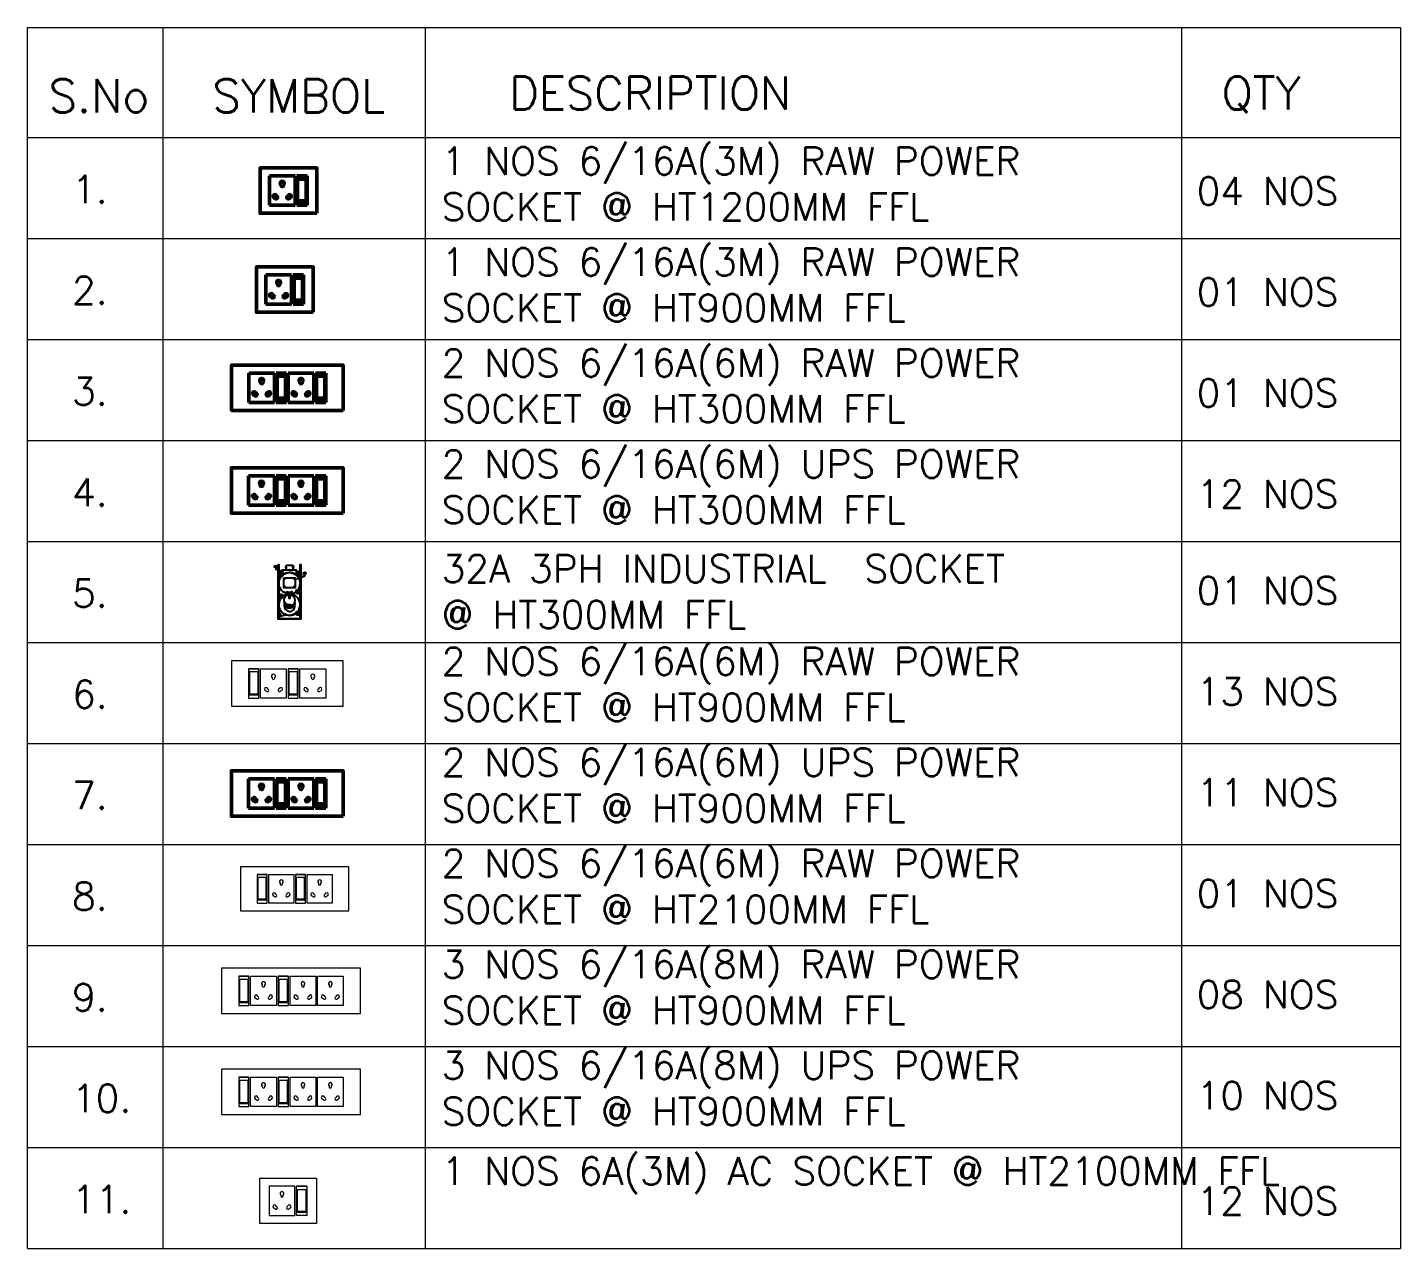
# Model space of a CAD drawing. Extents: x 3550807 to 4078732, y -628171 to -515859.
# Drawn here: x 3622742 to 3629554, y -628171 to -622110 of the extents above; entities that cross this region are included whole.
import ezdxf

# ---------------------------------------------------------------- set-up
doc = ezdxf.new("R2010")
doc.units = 0
doc.header["$LTSCALE"] = 6
doc.header["$MEASUREMENT"] = 0
doc.linetypes.add('ACAD_ISO04W100', pattern=[30, 24, -3, 0, -3])
doc.linetypes.add('CONTINU', pattern=[0])
for name, color, linetype, lineweight in [('axes', 40, 'ACAD_ISO04W100', 25), ('ELE 32A 3PH INDUSTRIAL SOCKET', 1, 'CONTINUOUS', 20), ('ELE-1 NO 6-16A RAW POWER SOCKET', 1, 'CONTINUOUS', 0), ('ELE-2NOS OF 6-16 RAW POWER SOCKET', 1, 'CONTINUOUS', 20), ('ELE-3NOS 6-16A POWER SOCKET', 5, 'CONTINUOUS', 25), ('ELE. 2N0S OF 6-16 UPS SOCKETS', 191, 'CONTINUOUS', 15)]:
    doc.layers.add(name, color=color, linetype=linetype, lineweight=lineweight)
doc.layers.add('ELE-6A AC SOCKET', color=7, linetype='CONTINUOUS', true_color=0x00ceb6)
doc.layers.add('ELE-8M 6-16A UPS SOCKET', color=223, linetype='CONTINUOUS')
doc.layers.add('ELE-LIGHTING WIRRING', color=7, linetype='CONTINUOUS')
doc.styles.add('ROMANS', font='romans.shx')

# ---------------------------------------------------------------- blocks, each defined once
blk = doc.blocks.new('6-16A RAW POWER SOCKET 3M')
at = {"layer": 'ELE-1 NO 6-16A RAW POWER SOCKET', "lineweight": 50}
for p, q in [((0, 57.9), (72.3, 57.9)), ((0, 57.9), (72.3, 57.9)), ((0, 32.7), (0, 57.9)), ((0, 57.9), (0, 32.7)), ((7.9, 55.8), (64.4, 55.8)), ((7.9, 34.8), (7.9, 55.8)), ((64.4, 34.8), (7.9, 34.8)), ((61.9, 55.8), (61.9, 34.8)), ((64.4, 55.8), (64.4, 34.8)), ((72.3, 57.9), (72.3, 32.7)), ((72.3, 32.7), (0, 32.7)), ((0, 28.5), (0, -34.8)), ((72.3, 28.5), (0, 28.5)), ((72.3, -34.8), (72.3, 28.5)), ((0, -34.8), (72.3, -34.8))]:
    blk.add_line(p, q, dxfattribs=at)
blk.add_lwpolyline([(92, 82.1), (92, -57.5), (-19.7, -57.5), (-19.7, 82.1)], close=True, dxfattribs=at)
for centre, radius, start, end in [((18.3, -3.1), 4.93, 37.1584, 322.8416), ((23.3, -3.1), 3.14, 251.4031, 108.5969), ((50.3, 14.9), 4.24, 357.49, 264.7311), ((53.2, 11.6), 3.43, 194.9049, 67.3162), ((50.3, -21.2), 4.24, 95.2689, 2.51), ((53.2, -17.8), 3.43, 292.6838, 165.0951)]:
    blk.add_arc(centre, radius, start, end, dxfattribs=at)
blk = doc.blocks.new('6 MODULES RAW POWER')
at = {"layer": 'ELE-2NOS OF 6-16 RAW POWER SOCKET', "color": 1, "ltscale": 300}
for p, q in [((-6.1, 92), (-6.1, 19.7)), ((-6.1, 92), (-6.1, 19.7)), ((19.1, 92), (-6.1, 92)), ((-6.1, 92), (19.1, 92)), ((-4, 84.2), (-4, 27.6)), ((17, 84.2), (-4, 84.2)), ((17, 27.6), (17, 84.2)), ((19.1, 19.7), (19.1, 92)), ((23.3, 92), (86.6, 92)), ((23.3, 19.7), (23.3, 92)), ((86.6, 92), (86.6, 19.7)), ((90.8, 92), (90.8, 19.7)), ((90.8, 92), (90.8, 19.7)), ((116, 92), (90.8, 92)), ((90.8, 92), (116, 92)), ((92.9, 84.2), (92.9, 27.6)), ((113.9, 84.2), (92.9, 84.2)), ((113.9, 27.6), (113.9, 84.2)), ((116, 19.7), (116, 92)), ((120.2, 19.7), (120.2, 92)), ((120.2, 92), (183.6, 92)), ((183.6, 92), (183.6, 19.7)), ((-6.1, 19.7), (19.1, 19.7)), ((-4, 30.1), (17, 30.1)), ((-4, 27.6), (17, 27.6)), ((86.6, 19.7), (23.3, 19.7)), ((90.8, 19.7), (116, 19.7)), ((92.9, 30.1), (113.9, 30.1)), ((92.9, 27.6), (113.9, 27.6)), ((183.6, 19.7), (120.2, 19.7))]:
    blk.add_line(p, q, dxfattribs=at)
blk.add_lwpolyline([(-48.5, 0), (226, 0), (226, 111.7), (-48.5, 111.7)], close=True, dxfattribs=at)
for centre, radius, start, end in [((55, 73.7), 4.93, 307.1584, 232.8416), ((55, 68.8), 3.14, 161.4031, 18.5969), ((151.9, 73.7), 4.93, 307.1584, 232.8416), ((151.9, 68.8), 3.14, 161.4031, 18.5969), ((36.9, 41.8), 4.25, 5.2689, 272.51), ((40.3, 38.8), 3.43, 202.6838, 75.0951), ((69.7, 38.8), 3.43, 104.9049, 337.3162), ((73, 41.8), 4.25, 267.49, 174.7311), ((133.8, 41.8), 4.25, 5.2689, 272.51), ((137.2, 38.8), 3.43, 202.6838, 75.0951), ((166.6, 38.8), 3.43, 104.9049, 337.3162), ((169.9, 41.8), 4.25, 267.49, 174.7311)]:
    blk.add_arc(centre, radius, start, end, dxfattribs=at)
blk = doc.blocks.new('6MODULE-UPS')
at = {"layer": 'ELE. 2N0S OF 6-16 UPS SOCKETS', "color": 223, "lineweight": 50}
for p, q in [((-5.7, 91.9), (-5.7, 19.7)), ((-5.7, 91.9), (-5.7, 19.7)), ((19.4, 91.9), (-5.7, 91.9)), ((-5.7, 91.9), (19.4, 91.9)), ((-3.6, 84), (-3.6, 27.6)), ((17.3, 84), (-3.6, 84)), ((17.3, 27.6), (17.3, 84)), ((19.4, 19.7), (19.4, 91.9)), ((23.6, 91.9), (86.9, 91.9)), ((23.6, 19.7), (23.6, 91.9)), ((86.9, 91.9), (86.9, 19.7)), ((91.1, 91.9), (91.1, 19.7)), ((91.1, 91.9), (91.1, 19.7)), ((116.2, 91.9), (91.1, 91.9)), ((91.1, 91.9), (116.2, 91.9)), ((93.2, 84), (93.2, 27.6)), ((114.1, 84), (93.2, 84)), ((114.1, 27.6), (114.1, 84)), ((116.2, 19.7), (116.2, 91.9)), ((120.4, 19.7), (120.4, 91.9)), ((120.4, 91.9), (183.6, 91.9)), ((183.6, 91.9), (183.6, 19.7)), ((-5.7, 19.7), (19.4, 19.7)), ((-3.6, 30.1), (17.3, 30.1)), ((-3.6, 27.6), (17.3, 27.6)), ((86.9, 19.7), (23.6, 19.7)), ((91.1, 19.7), (116.2, 19.7)), ((93.2, 30.1), (114.1, 30.1)), ((93.2, 27.6), (114.1, 27.6)), ((183.6, 19.7), (120.4, 19.7))]:
    blk.add_line(p, q, dxfattribs=at)
blk.add_lwpolyline([(-48.1, 0), (226, 0), (226, 111.6), (-48.1, 111.6)], close=True, dxfattribs=at)
for centre, radius, start, end in [((55.3, 73.6), 4.92, 307.1584, 232.8416), ((55.3, 68.7), 3.14, 161.4031, 18.5969), ((152, 73.6), 4.92, 307.1584, 232.8416), ((152, 68.7), 3.14, 161.4031, 18.5969), ((37.2, 41.7), 4.24, 5.2689, 272.51), ((40.6, 38.8), 3.42, 202.6838, 75.0951), ((69.9, 38.8), 3.42, 104.9049, 337.3162), ((73.3, 41.7), 4.24, 267.49, 174.7311), ((134, 41.7), 4.24, 5.2689, 272.51), ((137.3, 38.8), 3.42, 202.6838, 75.0951), ((166.7, 38.8), 3.42, 104.9049, 337.3162), ((170, 41.7), 4.24, 267.49, 174.7311)]:
    blk.add_arc(centre, radius, start, end, dxfattribs=at)
blk = doc.blocks.new('543WYH')
at = {"layer": 'ELE-2NOS OF 6-16 RAW POWER SOCKET', "color": 30, "linetype": 'ByBlock'}
for p, q in [((-123.5, -57), (-123.5, -90.8)), ((-26.5, -57), (-123.5, -57)), ((-26.5, -57), (-123.5, -57)), ((-113, -59.8), (-113, -88)), ((-37, -59.8), (-113, -59.8)), ((-113, -88), (-37, -88)), ((-109.6, -59.8), (-109.6, -88)), ((-37, -88), (-37, -59.8)), ((-26.5, -57), (-26.5, -90.8)), ((-26.5, -90.8), (-26.5, -57)), ((-123.5, -90.8), (-26.5, -90.8)), ((-123.5, -96.4), (-26.5, -96.4)), ((-123.5, -181.4), (-123.5, -96.4)), ((-26.5, -96.4), (-26.5, -181.4)), ((-26.5, -181.4), (-123.5, -181.4)), ((-123.5, -187.1), (-123.5, -220.9)), ((-26.5, -187.1), (-123.5, -187.1)), ((-26.5, -187.1), (-123.5, -187.1)), ((-123.5, -220.9), (-26.5, -220.9)), ((-123.5, -311.5), (-123.5, -226.5)), ((-123.5, -226.5), (-26.5, -226.5)), ((-113, -189.9), (-113, -218)), ((-37, -189.9), (-113, -189.9)), ((-113, -218), (-37, -218)), ((-109.6, -189.9), (-109.6, -218)), ((-37, -218), (-37, -189.9)), ((-26.5, -187.1), (-26.5, -220.9)), ((-26.5, -220.9), (-26.5, -187.1)), ((-26.5, -226.5), (-26.5, -311.5)), ((-26.5, -311.5), (-123.5, -311.5)), ((-123.5, -402.2), (-123.5, -317.1)), ((-123.5, -317.1), (-26.5, -317.1)), ((-26.5, -317.1), (-26.5, -402.2)), ((-26.5, -402.2), (-123.5, -402.2))]:
    blk.add_line(p, q, dxfattribs=at)
blk.add_lwpolyline([(-150, 0), (-150, -459.1), (0, -459.1), (0, 0)], close=True, dxfattribs=at)
for centre, radius, start, end in [((-97.9, -119.2), 4.6, 112.6838, 345.0951), ((-93.9, -114.7), 5.7, 275.2689, 182.51), ((-57.7, -138.9), 4.22, 71.4031, 288.5969), ((-51, -138.9), 6.62, 217.1584, 142.8416), ((-97.9, -158.6), 4.6, 14.9049, 247.3162), ((-93.9, -163.1), 5.7, 177.49, 84.7311), ((-97.9, -249.3), 4.6, 112.6838, 345.0951), ((-93.9, -244.8), 5.7, 275.2689, 182.51), ((-57.7, -269), 4.22, 71.4031, 288.5969), ((-51, -269), 6.62, 217.1584, 142.8416), ((-97.9, -288.7), 4.6, 14.9049, 247.3162), ((-93.9, -293.2), 5.7, 177.49, 84.7311), ((-97.9, -339.9), 4.6, 112.6838, 345.0951), ((-93.9, -335.4), 5.7, 275.2689, 182.51), ((-57.7, -359.7), 4.22, 71.4031, 288.5969), ((-51, -359.7), 6.62, 217.1584, 142.8416), ((-97.9, -379.4), 4.6, 14.9049, 247.3162), ((-93.9, -383.9), 5.7, 177.49, 84.7311)]:
    blk.add_arc(centre, radius, start, end, dxfattribs=at)
blk = doc.blocks.new('543E')
at = {"layer": 'ELE. 2N0S OF 6-16 UPS SOCKETS', "color": 72, "linetype": 'ByBlock'}
for p, q in [((-123.5, -57), (-123.5, -90.8)), ((-26.5, -57), (-123.5, -57)), ((-26.5, -57), (-123.5, -57)), ((-113, -59.8), (-113, -88)), ((-37, -59.8), (-113, -59.8)), ((-113, -88), (-37, -88)), ((-109.6, -59.8), (-109.6, -88)), ((-37, -88), (-37, -59.8)), ((-26.5, -57), (-26.5, -90.8)), ((-26.5, -90.8), (-26.5, -57)), ((-123.5, -90.8), (-26.5, -90.8)), ((-123.5, -96.4), (-26.5, -96.4)), ((-123.5, -181.4), (-123.5, -96.4)), ((-26.5, -96.4), (-26.5, -181.4)), ((-26.5, -181.4), (-123.5, -181.4)), ((-123.5, -187.1), (-123.5, -220.9)), ((-26.5, -187.1), (-123.5, -187.1)), ((-26.5, -187.1), (-123.5, -187.1)), ((-123.5, -220.9), (-26.5, -220.9)), ((-123.5, -311.5), (-123.5, -226.5)), ((-123.5, -226.5), (-26.5, -226.5)), ((-113, -189.9), (-113, -218)), ((-37, -189.9), (-113, -189.9)), ((-113, -218), (-37, -218)), ((-109.6, -189.9), (-109.6, -218)), ((-37, -218), (-37, -189.9)), ((-26.5, -187.1), (-26.5, -220.9)), ((-26.5, -220.9), (-26.5, -187.1)), ((-26.5, -226.5), (-26.5, -311.5)), ((-26.5, -311.5), (-123.5, -311.5)), ((-123.5, -402.2), (-123.5, -317.1)), ((-123.5, -317.1), (-26.5, -317.1)), ((-26.5, -317.1), (-26.5, -402.2)), ((-26.5, -402.2), (-123.5, -402.2))]:
    blk.add_line(p, q, dxfattribs=at)
blk.add_lwpolyline([(-150, 0), (-150, -459.1), (0, -459.1), (0, 0)], close=True, dxfattribs=at)
for centre, radius, start, end in [((-97.9, -119.2), 4.6, 112.6838, 345.0951), ((-93.9, -114.7), 5.7, 275.2689, 182.51), ((-57.7, -138.9), 4.22, 71.4031, 288.5969), ((-51, -138.9), 6.62, 217.1584, 142.8416), ((-97.9, -158.6), 4.6, 14.9049, 247.3162), ((-93.9, -163.1), 5.7, 177.49, 84.7311), ((-97.9, -249.3), 4.6, 112.6838, 345.0951), ((-93.9, -244.8), 5.7, 275.2689, 182.51), ((-57.7, -269), 4.22, 71.4031, 288.5969), ((-51, -269), 6.62, 217.1584, 142.8416), ((-97.9, -288.7), 4.6, 14.9049, 247.3162), ((-93.9, -293.2), 5.7, 177.49, 84.7311), ((-97.9, -339.9), 4.6, 112.6838, 345.0951), ((-93.9, -335.4), 5.7, 275.2689, 182.51), ((-57.7, -359.7), 4.22, 71.4031, 288.5969), ((-51, -359.7), 6.62, 217.1584, 142.8416), ((-97.9, -379.4), 4.6, 14.9049, 247.3162), ((-93.9, -383.9), 5.7, 177.49, 84.7311)]:
    blk.add_arc(centre, radius, start, end, dxfattribs=at)
blk = doc.blocks.new('RTUH 6U')
at = {"layer": 'ELE-2NOS OF 6-16 RAW POWER SOCKET', "color": 30, "ltscale": 300}
for p, q in [((-311.5, -26.5), (-226.5, -26.5)), ((-311.5, -123.5), (-311.5, -26.5)), ((-226.5, -26.5), (-226.5, -123.5)), ((-187.1, -26.5), (-220.9, -26.5)), ((-220.9, -26.5), (-220.9, -123.5)), ((-189.9, -37), (-218, -37)), ((-218, -37), (-218, -113)), ((-189.9, -40.4), (-218, -40.4)), ((-189.9, -113), (-189.9, -37)), ((-187.1, -123.5), (-187.1, -26.5)), ((-187.1, -123.5), (-187.1, -26.5)), ((-181.4, -123.5), (-181.4, -26.5)), ((-181.4, -26.5), (-96.4, -26.5)), ((-96.4, -26.5), (-96.4, -123.5)), ((-57, -26.5), (-90.8, -26.5)), ((-90.8, -26.5), (-90.8, -123.5)), ((-59.8, -37), (-88, -37)), ((-88, -37), (-88, -113)), ((-59.8, -40.4), (-88, -40.4)), ((-59.8, -113), (-59.8, -37)), ((-57, -123.5), (-57, -26.5)), ((-57, -123.5), (-57, -26.5)), ((-226.5, -123.5), (-311.5, -123.5)), ((-187.1, -123.5), (-220.9, -123.5)), ((-220.9, -123.5), (-187.1, -123.5)), ((-218, -113), (-189.9, -113)), ((-96.4, -123.5), (-181.4, -123.5)), ((-57, -123.5), (-90.8, -123.5)), ((-90.8, -123.5), (-57, -123.5)), ((-88, -113), (-59.8, -113))]:
    blk.add_line(p, q, dxfattribs=at)
blk.add_lwpolyline([(0, 0), (-368.5, 0), (-368.5, -150), (0, -150)], close=True, dxfattribs=at)
for centre, radius, start, end in [((-293.2, -56.1), 5.7, 87.49, 354.7311), ((-288.7, -52.1), 4.6, 284.9049, 157.3162), ((-269, -92.3), 4.22, 341.4031, 198.5969), ((-249.3, -52.1), 4.6, 22.6838, 255.0951), ((-244.8, -56.1), 5.7, 185.2689, 92.51), ((-163.1, -56.1), 5.7, 87.49, 354.7311), ((-158.6, -52.1), 4.6, 284.9049, 157.3162), ((-138.9, -92.3), 4.22, 341.4031, 198.5969), ((-119.2, -52.1), 4.6, 22.6838, 255.0951), ((-114.7, -56.1), 5.7, 185.2689, 92.51), ((-269, -99), 6.62, 127.1584, 52.8416), ((-138.9, -99), 6.62, 127.1584, 52.8416)]:
    blk.add_arc(centre, radius, start, end, dxfattribs=at)
blk = doc.blocks.new('5Y3AQY')
at = {"layer": 'ELE. 2N0S OF 6-16 UPS SOCKETS', "color": 72, "lineweight": 50}
for p, q in [((-311.5, -26.5), (-277.7, -26.5)), ((-311.5, -123.5), (-311.5, -26.5)), ((-311.5, -123.5), (-311.5, -26.5)), ((-308.7, -37), (-280.5, -37)), ((-308.7, -113), (-308.7, -37)), ((-308.7, -40.4), (-280.5, -40.4)), ((-280.5, -37), (-280.5, -113)), ((-277.7, -26.5), (-277.7, -123.5)), ((-272.1, -26.5), (-272.1, -123.5)), ((-187.1, -26.5), (-272.1, -26.5)), ((-187.1, -123.5), (-187.1, -26.5)), ((-181.4, -26.5), (-147.6, -26.5)), ((-181.4, -123.5), (-181.4, -26.5)), ((-181.4, -123.5), (-181.4, -26.5)), ((-178.6, -37), (-150.4, -37)), ((-178.6, -113), (-178.6, -37)), ((-178.6, -40.4), (-150.4, -40.4)), ((-150.4, -37), (-150.4, -113)), ((-147.6, -26.5), (-147.6, -123.5)), ((-57, -26.5), (-142, -26.5)), ((-142, -26.5), (-142, -123.5)), ((-57, -123.5), (-57, -26.5)), ((-311.5, -123.5), (-277.7, -123.5)), ((-277.7, -123.5), (-311.5, -123.5)), ((-280.5, -113), (-308.7, -113)), ((-272.1, -123.5), (-187.1, -123.5)), ((-181.4, -123.5), (-147.6, -123.5)), ((-147.6, -123.5), (-181.4, -123.5)), ((-150.4, -113), (-178.6, -113)), ((-142, -123.5), (-57, -123.5))]:
    blk.add_line(p, q, dxfattribs=at)
blk.add_lwpolyline([(-368.5, 0), (0, 0), (0, -150), (-368.5, -150)], close=True, dxfattribs=at)
for centre, radius, start, end in [((-253.8, -56.1), 5.7, 87.49, 354.7311), ((-249.3, -52.1), 4.6, 284.9049, 157.3162), ((-229.6, -92.3), 4.22, 341.4031, 198.5969), ((-209.8, -52.1), 4.6, 22.6838, 255.0951), ((-205.3, -56.1), 5.7, 185.2689, 92.51), ((-123.7, -56.1), 5.7, 87.49, 354.7311), ((-119.2, -52.1), 4.6, 284.9049, 157.3162), ((-99.5, -92.3), 4.22, 341.4031, 198.5969), ((-79.7, -52.1), 4.6, 22.6838, 255.0951), ((-75.2, -56.1), 5.7, 185.2689, 92.51), ((-229.6, -99), 6.62, 127.1584, 52.8416), ((-99.5, -99), 6.62, 127.1584, 52.8416)]:
    blk.add_arc(centre, radius, start, end, dxfattribs=at)
blk = doc.blocks.new('4SWUEH')
at = {"layer": 'ELE-1 NO 6-16A RAW POWER SOCKET', "color": 30, "lineweight": 50}
for p, q in [((-155, -26.5), (-121.2, -26.5)), ((-155, -123.5), (-155, -26.5)), ((-155, -123.5), (-155, -26.5)), ((-152.2, -37), (-124, -37)), ((-152.2, -113), (-152.2, -37)), ((-152.2, -40.4), (-124, -40.4)), ((-124, -37), (-124, -113)), ((-121.2, -26.5), (-121.2, -123.5)), ((-115.5, -26.5), (-115.5, -123.5)), ((-30.5, -26.5), (-115.5, -26.5)), ((-30.5, -123.5), (-30.5, -26.5)), ((-155, -123.5), (-121.2, -123.5)), ((-121.2, -123.5), (-155, -123.5)), ((-124, -113), (-152.2, -113)), ((-115.5, -123.5), (-30.5, -123.5))]:
    blk.add_line(p, q, dxfattribs=at)
blk.add_lwpolyline([(-187.5, 0), (0, 0), (0, -150), (-187.5, -150)], close=True, dxfattribs=at)
for centre, radius, start, end in [((-97.3, -56.1), 5.7, 87.49, 354.7311), ((-92.8, -52.1), 4.6, 284.9049, 157.3162), ((-73, -92.3), 4.22, 341.4031, 198.5969), ((-53.3, -52.1), 4.6, 22.6838, 255.0951), ((-48.8, -56.1), 5.7, 185.2689, 92.51), ((-73, -99), 6.62, 127.1584, 52.8416)]:
    blk.add_arc(centre, radius, start, end, dxfattribs=at)
blk = doc.blocks.new('54Y')
at = {"layer": 'ELE. 2N0S OF 6-16 UPS SOCKETS', "color": 140, "lineweight": 50}
for p, q in [((26.5, 311.5), (26.5, 277.7)), ((26.5, 277.7), (26.5, 311.5)), ((26.5, 311.5), (123.5, 311.5)), ((26.5, 311.5), (123.5, 311.5)), ((123.5, 277.7), (26.5, 277.7)), ((37, 280.5), (37, 308.7)), ((37, 308.7), (113, 308.7)), ((113, 280.5), (37, 280.5)), ((109.6, 308.7), (109.6, 280.5)), ((113, 308.7), (113, 280.5)), ((123.5, 311.5), (123.5, 277.7)), ((123.5, 272.1), (26.5, 272.1)), ((26.5, 272.1), (26.5, 187.1)), ((123.5, 187.1), (123.5, 272.1)), ((26.5, 187.1), (123.5, 187.1)), ((26.5, 181.4), (26.5, 147.6)), ((26.5, 147.6), (26.5, 181.4)), ((26.5, 181.4), (123.5, 181.4)), ((26.5, 181.4), (123.5, 181.4)), ((123.5, 147.6), (26.5, 147.6)), ((26.5, 142), (26.5, 57)), ((123.5, 142), (26.5, 142)), ((37, 150.4), (37, 178.6)), ((37, 178.6), (113, 178.6)), ((113, 150.4), (37, 150.4)), ((109.6, 178.6), (109.6, 150.4)), ((113, 178.6), (113, 150.4)), ((123.5, 181.4), (123.5, 147.6)), ((123.5, 57), (123.5, 142)), ((26.5, 57), (123.5, 57))]:
    blk.add_line(p, q, dxfattribs=at)
blk.add_lwpolyline([(150, 368.5), (150, 0), (0, 0), (0, 368.5)], close=True, dxfattribs=at)
for centre, radius, start, end in [((51, 229.6), 6.62, 37.1584, 322.8416), ((57.7, 229.6), 4.22, 251.4031, 108.5969), ((93.9, 253.8), 5.7, 357.49, 264.7311), ((97.9, 249.3), 4.6, 194.9049, 67.3162), ((93.9, 205.3), 5.7, 95.2689, 2.51), ((97.9, 209.8), 4.6, 292.6838, 165.0951), ((51, 99.5), 6.62, 37.1584, 322.8416), ((57.7, 99.5), 4.22, 251.4031, 108.5969), ((93.9, 123.7), 5.7, 357.49, 264.7311), ((97.9, 119.2), 4.6, 194.9049, 67.3162), ((93.9, 75.2), 5.7, 95.2689, 2.51), ((97.9, 79.7), 4.6, 292.6838, 165.0951)]:
    blk.add_arc(centre, radius, start, end, dxfattribs=at)
blk = doc.blocks.new('32A 1PH INDUSTRIAL SOCKETS')
at = {"layer": 'ELE 32A 3PH INDUSTRIAL SOCKET'}
for points in [[(-366, 47), (-366, 47), (-366, 47), (-366, 48), (-366, 48), (-367, 48), (-367, 47), (-367, 47)], [(-366, 45), (-366, 45), (-366, 46), (-366, 46), (-366, 46), (-367, 46), (-367, 46), (-367, 45)]]:
    blk.add_hatch(color=1, dxfattribs=at).paths.add_polyline_path(points)
at = {"layer": 'ELE 32A 3PH INDUSTRIAL SOCKET', "color": 1, "lineweight": 25}
for points in [[(-426, 136), (-426, 139), (-426, 142)], [(-423, 134), (-423, 139), (-423, 144)], [(-412, 139), (-419, 139), (-419, 147)], [(-419, 139), (-419, 130)], [(-395, 110), (-397, 139), (-408, 139)], [(-370, 74), (-397, 139)], [(-495, 32), (-477, 32), (-477, 29), (-458, 34), (-477, 39), (-477, 36), (-495, 36)], [(-402, 65), (-449, 65), (-449, -65), (-421, -65)], [(-407, 88), (-426, 88)], [(-417, 98), (-417, 76)], [(-413, 106), (-361, 92)], [(-404, 104), (-404, 65)], [(-400, 90), (-390, 80)], [(-398, 93), (-388, 83)], [(-374, 55), (-374, 53), (-374, 52), (-374, 51)], [(-370, 60), (-371, 59), (-372, 58), (-373, 57)], [(-372, 52), (-373, 53), (-372, 55), (-372, 57), (-368, 53)], [(-372, 50), (-371, 49), (-370, 48), (-368, 48)], [(-372, 48), (-371, 47), (-370, 46), (-369, 46)], [(-366, 60), (-368, 59), (-370, 59), (-370, 58)], [(-370, 59), (-366, 55)], [(-363, 60), (-365, 61), (-366, 61), (-368, 61)], [(-367, 52), (-363, 48)], [(-366, 47), (-365, 47), (-363, 48), (-363, 49)], [(-366, 46), (-365, 46), (-363, 46), (-362, 47)], [(-365, 54), (-361, 50), (-361, 52), (-360, 53), (-360, 54)], [(-361, 57), (-362, 58), (-363, 59), (-364, 59)], [(-359, 55), (-359, 57), (-360, 58), (-361, 59)], [(-360, 48), (-359, 50), (-359, 52), (-359, 53)], [(-133, 97), (-329, 97)], [(-221, 25), (-252, 25), (-252, 15), (-221, 15)], [(-242, 62), (-244, 60), (-245, 59), (-246, 57), (-246, 55), (-247, 53), (-246, 51), (-245, 49)], [(-246, 15), (-246, -15)], [(-246, 4), (-189, 4), (-189, -4), (-246, -4)], [(-235, 25), (-237, 31), (-239, 37), (-242, 43), (-245, 49), (-243, 45)], [(-222, 25), (-222, 15)], [(-174, -52), (-172, -52), (-167, -52), (-163, -51), (-159, -50), (-154, -48), (-150, -46), (-146, -43), (-143, -40), (-139, -37), (-136, -33), (-134, -29), (-131, -24), (-130, -20), (-128, -15), (-127, -10), (-126, -5), (-126, 0), (-126, 4), (-127, 8)], [(-152, 49), (-141, 50), (-138, 48), (-135, 45), (-132, 42), (-129, 38), (-126, 34), (-123, 29), (-121, 24), (-120, 20), (-127, 8), (-134, 10)], [(-128, 21), (-120, 20)], [(-107, -24), (-114, -30), (-126, -30), (-119, -24), (-117, -18), (-116, -12), (-115, -6), (-115, 0), (-115, 5), (-116, 10), (-116, 15), (-117, 20), (-121, 15), (-123, 15)], [(-126, -30), (-124, -24), (-122, -18), (-121, -12), (-120, -6), (-120, 0), (-120, 5), (-120, 10), (-121, 15)], [(-120, 20), (-117, 20)], [(-495, -33), (-477, -33), (-477, -36), (-458, -31), (-477, -26), (-477, -29), (-495, -29)], [(-487, -123), (-487, -126), (-487, -129)], [(-484, -121), (-484, -126), (-484, -132)], [(-480, -135), (-480, -118)], [(-469, -126), (-458, -126), (-450, -92)], [(-429, -65), (-429, -78), (-436, -78), (-436, -76), (-440, -76), (-440, -78), (-447, -78), (-447, -65)], [(-429, -67), (-447, -67)], [(-429, -71), (-447, -71)], [(-436, -71), (-440, -67)], [(-438, -84), (-438, -63)], [(-133, -97), (-329, -97)], [(-221, -25), (-252, -25), (-252, -15), (-221, -15)], [(-227, -25), (-225, -31), (-223, -37), (-220, -43), (-217, -49), (-220, -43), (-223, -36)], [(-222, -15), (-222, -25)], [(-221, -4), (-221, -26), (-215, -26), (-213, -30), (-210, -33), (-208, -37), (-204, -40), (-201, -43), (-197, -46), (-193, -48), (-189, -50), (-185, -51), (-181, -52), (-177, -52)], [(-220, -62), (-218, -60), (-217, -59), (-216, -57), (-216, -55), (-216, -53), (-216, -51), (-217, -49)], [(-49, -106), (-101, -92)], [(-58, -88), (-34, -88)], [(-45, -98), (-45, -78)], [(-473, -126), (-480, -126)]]:
    blk.add_lwpolyline(points, dxfattribs=at)
at = {"layer": 'ELE 32A 3PH INDUSTRIAL SOCKET', "color": 1, "lineweight": 25, "ltscale": 0.225}
blk.add_lwpolyline([(-501, -104), (-501, -97), (-7, -97), (-7, 97), (-501, 97), (-501, 104), (0, 104), (0, -104)], close=True, dxfattribs=at)
at = {"layer": 'ELE 32A 3PH INDUSTRIAL SOCKET', "color": 1, "lineweight": 25, "ltscale": 0.036667}
blk.add_lwpolyline([(-491, 30), (-491, -27)], dxfattribs=at)
at = {"layer": 'ELE 32A 3PH INDUSTRIAL SOCKET', "color": 1, "lineweight": 25}
for points in [[(-412, 106, 0.580946), (-435, 83), (-429, 65)], [(-235, -25, -2.970687), (-280, 84), (-278, 83), (-276, 83), (-274, 83), (-272, 83), (-271, 84), (-269, 86), (-268, 87)], [(-417, -62), (-415, -60), (-414, -59), (-413, -57), (-412, -55), (-412, -53), (-413, -51), (-414, -49, -0.770115), (-280, 84, 0.770115), (-414, -49)], [(-227, 25, -0.494902), (-84, 84), (-82, 83), (-80, 83), (-78, 83), (-76, 83), (-74, 84), (-72, 86), (-71, 87)], [(-177, -52), (-173, -52), (-169, -51), (-166, -50), (-162, -48), (-158, -46), (-154, -43), (-150, -40), (-147, -37), (-144, -33), (-141, -29), (-139, -24), (-137, -20), (-136, -15), (-135, -10), (-134, -5), (-134, 0), (-134, 5), (-134, 10), (-128, 21), (-130, 25), (-132, 29), (-135, 34), (-138, 37), (-141, 41), (-144, 44), (-148, 46), (-152, 49), (-156, 47), (-158, 48), (-162, 50), (-167, 51), (-171, 52), (-175, 52, 0.278874), (-215, 26), (-221, 26), (-221, 4)], [(-46, 62), (-47, 60), (-48, 59), (-49, 57), (-50, 55), (-50, 53), (-49, 51), (-49, 49, -0.770115), (-182, -84), (-184, -83), (-186, -83), (-188, -83), (-190, -83), (-192, -84), (-193, -86), (-195, -87)], [(-155, -48), (-125, -48, 0.407317), (-70, 0, 0.415703), (-125, 48), (-138, 48)], [(-119, -24), (-107, -24), (-105, -18), (-104, -12), (-103, -6), (-103, 0, 0.169576), (-119, 46), (-136, 46)], [(-243, -45, -0.430134), (-379, -84), (-380, -83), (-382, -83), (-384, -83), (-386, -83), (-388, -84), (-390, -86), (-391, -87)], [(-49, -106, 0.580946), (-27, -83), (-41, -32)]]:
    blk.add_lwpolyline(points, format="xyb", dxfattribs=at)
at = {"layer": 'ELE 32A 3PH INDUSTRIAL SOCKET', "color": 1, "lineweight": 13}
for points in [[(-417, 88), (-417, 88)], [(-417, 88), (-417, 88)], [(-391, 88), (-391, 88)], [(-364, 55), (-364, 55)], [(-45, -88), (-45, -88)]]:
    blk.add_lwpolyline(points, dxfattribs=at)
at = {"layer": 'ELE 32A 3PH INDUSTRIAL SOCKET', "color": 1, "lineweight": 25}
for points in [[(-380, -51), (-380, 51), (-288, 51), (-288, -51)], [(-372, 39), (-371, 39), (-370, 40), (-369, 41), (-369, 42), (-369, 43), (-369, 44), (-369, 45), (-370, 45), (-371, 46), (-372, 46), (-373, 46), (-374, 45), (-375, 45), (-375, 44), (-375, 43), (-375, 42), (-375, 41), (-374, 40), (-373, 39)], [(-296, 39), (-295, 39), (-294, 40), (-293, 41), (-293, 42), (-293, 43), (-293, 44), (-293, 45), (-294, 45), (-295, 46), (-296, 46), (-297, 46), (-298, 45), (-299, 45), (-299, 44), (-299, 43), (-299, 42), (-299, 41), (-298, 40), (-297, 39)], [(-372, -46), (-371, -46), (-370, -45), (-369, -45), (-369, -44), (-369, -43), (-369, -42), (-369, -41), (-370, -40), (-371, -39), (-372, -39), (-373, -39), (-374, -40), (-375, -41), (-375, -42), (-375, -43), (-375, -44), (-375, -45), (-374, -45), (-373, -46)], [(-296, -46), (-295, -46), (-294, -45), (-293, -45), (-293, -44), (-293, -43), (-293, -42), (-293, -41), (-294, -40), (-295, -39), (-296, -39), (-297, -39), (-298, -40), (-299, -41), (-299, -42), (-299, -43), (-299, -44), (-299, -45), (-298, -45), (-297, -46)]]:
    blk.add_lwpolyline(points, close=True, dxfattribs=at)
for centre, radius in [((-420, 139), 11.7), ((-417, 88), 6.57), ((-394, 87), 9.32), ((-394, 86), 7.39), ((-252, 77), 18.6), ((-252, 77), 10.5), ((-55, 77), 18.6), ((-55, 77), 10.5), ((-481, -126), 11.5), ((-407, -77), 18.5), ((-407, -77), 10.6), ((-210, -77), 18.5), ((-210, -77), 10.6), ((-45, -88), 6.48)]:
    blk.add_circle(centre, radius, dxfattribs=at)
for radius, start, end in [(97.4, 59.7533, 158.0316), (97.5, 239.7992, 30.2008)]:
    blk.add_arc((-133, 0), radius, start, end, dxfattribs=at)
at = {"layer": 'ELE 32A 3PH INDUSTRIAL SOCKET', "color": 1}
for points in [[(-393, 110), (-397, 110), (-394, 96)], [(-368, 75), (-372, 73), (-365, 61)], [(-452, -91), (-448, -92), (-447, -78)]]:
    blk.add_solid(points, dxfattribs=at)
blk = doc.blocks.new('EQ2WE')
at = {"layer": 'ELE-6A AC SOCKET', "lineweight": 0}
for p, q in [((-98.7, 169.5), (-215.4, 169.5)), ((-215.4, 169.5), (-215.4, 36.3)), ((-98.7, 36.3), (-98.7, 169.5)), ((-91, 36.3), (-91, 169.5)), ((-91, 169.5), (-44.6, 169.5)), ((-44.6, 169.5), (-91, 169.5)), ((-87.1, 50.8), (-87.1, 155)), ((-87.1, 155), (-48.5, 155)), ((-48.5, 155), (-48.5, 50.8)), ((-44.6, 169.5), (-44.6, 36.3)), ((-44.6, 169.5), (-44.6, 36.3)), ((-215.4, 36.3), (-98.7, 36.3)), ((-44.6, 36.3), (-91, 36.3)), ((-48.5, 55.5), (-87.1, 55.5)), ((-48.5, 50.8), (-87.1, 50.8))]:
    blk.add_line(p, q, dxfattribs=at)
blk.add_lwpolyline([(0, 0), (-257.3, 0), (-257.3, 205.9), (0, 205.9)], close=True, dxfattribs=at)
for centre, radius, start, end in [((-157.1, 135.8), 9.08, 307.15837, 232.84163), ((-157.1, 126.7), 5.79, 161.40312, 18.59688), ((-190.3, 76.9), 7.83, 5.26891, 272.51003), ((-184.2, 71.6), 6.31, 202.68381, 75.09514), ((-130, 71.6), 6.31, 104.90486, 337.31619), ((-123.8, 76.9), 7.83, 267.48997, 174.73109)]:
    blk.add_arc(centre, radius, start, end, dxfattribs=at)

msp = doc.modelspace()

# ---------------------------------------------------------------- linework, layer by layer
at = {"layer": 'axes', "color": 7, "linetype": 'CONTINU', "lineweight": 0}
for p, q in [((3623414, -622110), (3623414, -628170.8)), ((3624714.3, -622110), (3624714.3, -628170.8)), ((3628466.6, -622110), (3628466.6, -628170.8)), ((3622741.6, -622656.4), (3629554, -622656.4)), ((3622741.6, -623157.7), (3629554, -623157.7)), ((3622741.6, -623659), (3629554, -623659)), ((3622741.6, -624160.3), (3629554, -624160.3)), ((3622741.6, -624661.6), (3629554, -624661.6)), ((3622741.6, -625162.9), (3629554, -625162.9)), ((3622741.6, -625664.2), (3629554, -625664.2)), ((3622741.6, -626165.6), (3629554, -626165.6)), ((3622741.6, -626666.9), (3629554, -626666.9)), ((3622741.6, -627168.2), (3629554, -627168.2)), ((3622741.6, -627669.5), (3629554, -627669.5)), ((3622741.6, -628170.8), (3629554, -628170.8))]:
    msp.add_line(p, q, dxfattribs=at)
msp.add_lwpolyline([(3622741.6, -628170.8), (3622741.6, -622110), (3629554, -622110), (3629554, -628170.8)], dxfattribs=at)

# ---------------------------------------------------------------- block references
at = {"layer": 'ELE 32A 3PH INDUSTRIAL SOCKET', "linetype": 'ByBlock', "xscale": 0.5430997067698019, "yscale": 0.5430997067698019, "zscale": 0.5430997067698019, "rotation": 270}
msp.add_blockref('32A 1PH INDUSTRIAL SOCKETS', (3624041.6, -625047.4), dxfattribs=at)
at = {"layer": 'ELE-1 NO 6-16A RAW POWER SOCKET', "linetype": 'ByBlock', "xscale": 2.01615133893596, "yscale": 2.01615133893596, "zscale": 2.01615133893596, "rotation": 270}
msp.add_blockref('6-16A RAW POWER SOCKET 3M', (3624011.9, -622846.6), dxfattribs=at)
at = {"layer": 'ELE-1 NO 6-16A RAW POWER SOCKET', "color": 3, "linetype": 'ByBlock', "xscale": 1.501901086474884, "yscale": 1.501901086474884, "zscale": 1.501901086474884, "rotation": 180}
msp.add_blockref('4SWUEH', (3623877.9, -623523.6), dxfattribs=at)
at = {"layer": 'ELE-2NOS OF 6-16 RAW POWER SOCKET', "color": 254, "linetype": 'ByBlock', "true_color": 0xdebad0, "xscale": 1.501901086474884, "yscale": 1.501901086474884, "zscale": 1.501901086474884, "rotation": 270}
msp.add_blockref('54Y', (3623753.9, -623785.5), dxfattribs=at)
at = {"layer": 'ELE-2NOS OF 6-16 RAW POWER SOCKET', "color": 3, "linetype": 'ByBlock', "xscale": 1.503480796491802, "yscale": 1.503480796491802, "zscale": 1.503480796491802, "rotation": 180}
msp.add_blockref('RTUH 6U', (3623753.2, -625478.5), dxfattribs=at)
at = {"layer": 'ELE-2NOS OF 6-16 RAW POWER SOCKET', "xscale": 1.961210270178065, "yscale": 1.961210270178065, "zscale": 1.961210270178065}
msp.add_blockref('6 MODULES RAW POWER', (3623893.1, -626494.8), dxfattribs=at)
at = {"layer": 'ELE-3NOS 6-16A POWER SOCKET', "color": 254, "linetype": 'ByBlock', "true_color": 0xdebad0, "xscale": 1.50348041774954, "yscale": 1.50348041774954, "zscale": 1.50348041774954, "rotation": 90}
msp.add_blockref('543WYH', (3623703.8, -626779.4), dxfattribs=at)
at = {"layer": 'ELE-6A AC SOCKET', "color": 254, "linetype": 'ByBlock', "true_color": 0xdebad0, "xscale": 1.095458079400437, "yscale": 1.095458079400437, "zscale": 1.095458079400437}
msp.add_blockref('EQ2WE', (3624176.2, -628047), dxfattribs=at)
at = {"layer": 'ELE-8M 6-16A UPS SOCKET', "color": 254, "linetype": 'ByBlock', "true_color": 0xdebad0, "xscale": 1.503480938436121, "yscale": 1.503480938436121, "zscale": 1.503480938436121, "rotation": 90}
msp.add_blockref('543E', (3623703.8, -627280.7), dxfattribs=at)
at = {"layer": 'ELE. 2N0S OF 6-16 UPS SOCKETS', "xscale": -2.021348488983858, "yscale": 2.021348488983858, "zscale": 2.021348488983858, "rotation": 359.9999999999999}
msp.add_blockref('6MODULE-UPS', (3624210, -624520.9), dxfattribs=at)
at = {"layer": 'ELE. 2N0S OF 6-16 UPS SOCKETS', "color": 3, "linetype": 'ByBlock', "xscale": 1.503481292678189, "yscale": 1.503481292678189, "zscale": 1.503481292678189, "rotation": 180}
msp.add_blockref('5Y3AQY', (3623753.2, -626024.8), dxfattribs=at)

# ---------------------------------------------------------------- texts
at = {"layer": 'ELE-LIGHTING WIRRING', "color": 7, "linetype": 'CONTINU', "lineweight": 0, "attachment_point": 1, "style": 'ROMANS'}
for s, insert, char_height, width in [('{\\C256;S.No}', (3622846.7, -622367.3), 164.043, 419.902), ('{\\C256;SYMBOL}', (3623658.8, -622367.3), 164.043, 419.902), ('{\\C256;DESCRIPTION}', (3625131.5, -622354), 164.043, 419.902), ('{\\C256;QTY}', (3628666.6, -622354), 164.043, 419.902), ('1 NOS 6/16A(3M) RAW POWER \\PSOCKET @ HT1200MM FFL ', (3624796.4, -622704.1), 136.702, 4647.54), ('{\\C256;1.}', (3622963.1, -622844.7), 136.7, 419.902), ('{\\C256;04 NOS}', (3628542.5, -622853.8), 136.702, 1017.44), ('1 NOS 6/16A(3M) RAW POWER \\PSOCKET @ HT900MM FFL ', (3624796.4, -623205.4), 136.702, 4647.54), ('{\\C256;2.}', (3622963.1, -623346), 136.7, 419.902), ('{\\C256;01 NOS\\P}', (3628542.5, -623355.1), 136.702, 1017.44), ('2 NOS 6/16A(6M) RAW POWER \\PSOCKET @ HT300MM FFL ', (3624796.4, -623706.7), 136.702, 4647.54), ('{\\C256;3.}', (3622963.1, -623847.3), 136.7, 419.902), ('{\\C256;01 NOS\\P}', (3628542.5, -623856.4), 136.702, 1017.44), ('2 NOS 6/16A(6M) UPS POWER \\PSOCKET @ HT300MM FFL ', (3624796.4, -624208), 136.702, 4647.54), ('{\\C256;4.}', (3622963.1, -624348.6), 136.7, 419.902), ('{\\C256;12 NOS\\P}', (3628542.5, -624357.7), 136.702, 1017.44), ('32A 3PH INDUSTRIAL  SOCKET \\P@ HT300MM FFL ', (3624796.4, -624728.1), 136.702, 4647.54), ('{\\C256;5.}', (3622963.1, -624849.9), 136.7, 419.902), ('{\\C256;01 NOS\\P}', (3628542.5, -624836.5), 136.702, 1017.44), ('2 NOS 6/16A(6M) RAW POWER \\PSOCKET @ HT900MM FFL ', (3624796.4, -625188.1), 136.702, 4647.54), ('{\\C256;6.}', (3622963.1, -625351.2), 136.7, 419.902), ('{\\C256;13 NOS\\P}', (3628542.5, -625337.8), 136.702, 1017.44), ('2 NOS 6/16A(6M) UPS POWER \\PSOCKET @ HT900MM FFL ', (3624796.4, -625689.4), 136.702, 4647.54), ('{\\C256;7.}', (3622963.1, -625852.5), 136.7, 419.902), ('{\\C256;11 NOS\\P}', (3628542.5, -625839.1), 136.702, 1017.44), ('2 NOS 6/16A(6M) RAW POWER \\PSOCKET @ HT2100MM FFL ', (3624796.4, -626190.7), 136.702, 4647.54), ('{\\C256;8.}', (3622963.1, -626353.8), 136.7, 419.902), ('{\\C256;01 NOS\\P}', (3628542.5, -626340.4), 136.702, 1017.44), ('3 NOS 6/16A(8M) RAW POWER \\PSOCKET @ HT900MM FFL ', (3624796.4, -626692), 136.702, 4647.54), ('{\\C256;9.}', (3622963.1, -626855.2), 136.7, 419.902), ('{\\C256;08 NOS\\P}', (3628542.5, -626841.7), 136.702, 1017.44), ('3 NOS 6/16A(8M) UPS POWER \\PSOCKET @ HT900MM FFL ', (3624796.4, -627193.3), 136.702, 4647.54), ('{\\C256;10.\\P}', (3622963.1, -627356.5), 136.7, 419.902), ('{\\C256;10 NOS\\P}', (3628542.5, -627343), 136.702, 1017.44), ('1 NOS 6A(3M) AC SOCKET @ HT2100MM FFL ', (3624796.4, -627717.2), 136.702, 4196.107), ('{\\C256;11.}', (3622963.1, -627857.8), 136.702, 419.902), ('{\\C256;12 NOS}', (3628542.5, -627866.9), 136.702, 1017.44)]:
    msp.add_mtext(s, dxfattribs=dict(at, insert=insert, char_height=char_height, width=width))

doc.saveas('drawing.dxf')
